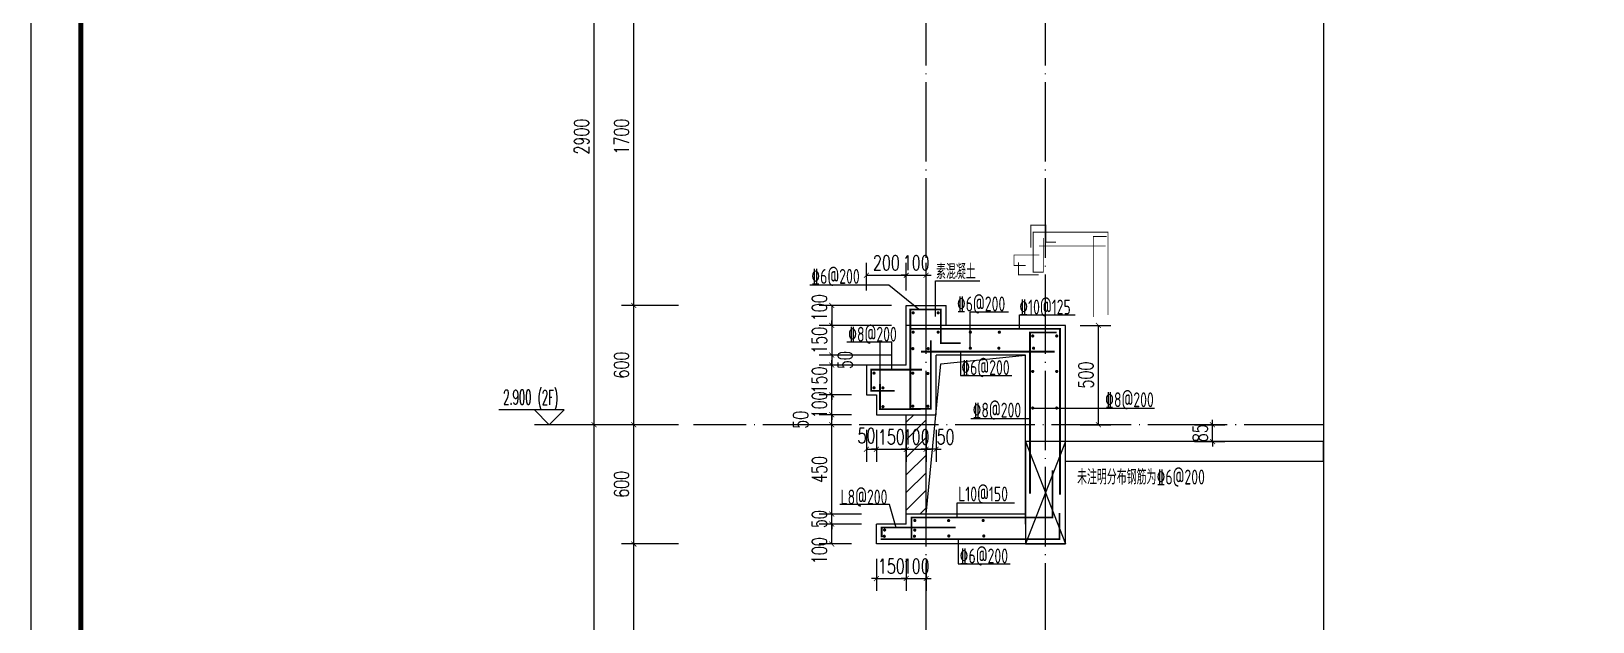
# Model space of a CAD drawing. Extents: x -461650 to 361314, y 245336 to 769729.
# Drawn here: x 209554 to 217406, y 662031 to 665003 of the extents above; entities that cross this region are included whole.
import ezdxf

# ---------------------------------------------------------------- set-up
doc = ezdxf.new("R2010")
doc.units = 0
doc.header["$LTSCALE"] = 1000
doc.linetypes.add('DOTE', pattern=[2.42, 2, -0.2, 0.02, -0.2])
doc.layers.get('0').update_dxf_attribs({"linetype": 'CONTINUOUS'})
doc.layers.get('DEFPOINTS').update_dxf_attribs({"linetype": 'CONTINUOUS'})
for name, color, linetype in [('DIM_ELEV', 3, 'CONTINUOUS'), ('DIM_SYMB', 3, 'CONTINUOUS'), ('PUB_DIM', 3, 'CONTINUOUS'), ('PUB_TEXT', 2, 'CONTINUOUS'), ('REIN', 6, 'CONTINUOUS'), ('S-大样-砼线', 7, 'CONTINUOUS'), ('S-引出线', 40, 'CONTINUOUS'), ('TEXT', 2, 'CONTINUOUS'), ('WALL', 5, 'CONTINUOUS'), ('yichutu', 7, 'CONTINUOUS')]:
    doc.layers.add(name, color=color, linetype=linetype)
for name, color, linetype, lineweight in [('DOTE', 19, 'DOTE', 9), ('PUB_HATCH', 8, 'CONTINUOUS', 9), ('图框', 9, 'CONTINUOUS', 18), ('立面-洞口示意', 152, 'CONTINUOUS', 13)]:
    doc.layers.add(name, color=color, linetype=linetype, lineweight=lineweight)
doc.styles.add('_TCH_DIM', font='SIMPLEX.shx', dxfattribs={"width": 0.7, "bigfont": 'GBCBIG.shx'})
doc.styles.add('_TCH_DIM_T3', font='SIMPLEX', dxfattribs={"width": 0.705882, "bigfont": 'GBCBIG'})
doc.styles.add('TSSD_REIN', font='tssdeng.shx', dxfattribs={"width": 0.7, "height": 300, "bigfont": 'tssdchn.shx'})
doc.dimstyles.new('_TCH_ARCH&&25', dxfattribs={"dimtxt": 74.375, "dimasz": 25, "dimexe": 62.5, "dimexo": 75, "dimgap": 25, "dimtad": 1, "dimdec": 0, "dimzin": 0, "dimdsep": 46, "dimtxsty": '_TCH_DIM_T3', "dimblk": 'ARCHTICK', "dimcen": 0.09, "dimclrt": 7, "dimazin": 0, "dimtfac": 1, "dimtdec": 0, "dimtix": 1, "dimtmove": 2, "dimatfit": 3, "dimldrblk": 'ARCHTICK', "dimfxl": 0, "dimtolj": 1, "dimtzin": 0, "dimarcsym": 0})

# ---------------------------------------------------------------- blocks, each defined once
blk = doc.blocks.new('GFDDDDRG')
at = {"layer": '图框'}
blk.add_lwpolyline([(923310, -107437), (923310, -159999), (893610, -159999), (893610, -107437)], close=True, dxfattribs=at)
blk.add_lwpolyline([(923310, -107437), (923310, -159999), (893610, -159999), (893610, -107437)], close=True, dxfattribs=at)
at = {"layer": '图框', "const_width": 50}
blk.add_lwpolyline([(894110, -159499), (922810, -159499), (922810, -108687), (894110, -108687)], close=True, dxfattribs=at)
blk = doc.blocks.new('yct-1051-594-26275-14850-25-1002.0')
at = {"layer": 'yichutu', "color": 7}
blk.add_lwpolyline([(0, 0), (0, 14850), (26275, 14850), (26275, 0)], close=True, dxfattribs=at)
blk = doc.blocks.new('_ArchTick')
at = {"color": 0, "linetype": 'ByBlock', "const_width": 0.15}
blk.add_lwpolyline([(-0.5, -0.5), (0.5, 0.5)], dxfattribs=at)
blk = doc.blocks.new('*D1343')
at = {"layer": 'DEFPOINTS', "color": 0}
for p in [(212583.8, 662423), (212883.8, 662423), (212883.8, 660723)]:
    blk.add_point(p, dxfattribs=at)
at = {"layer": 'PUB_DIM', "color": 0, "lineweight": -2}
for p, q in [((212808.8, 662423), (212521.3, 662423)), ((212583.8, 660723), (212583.8, 662423)), ((212808.8, 660723), (212521.3, 660723))]:
    blk.add_line(p, q, dxfattribs=at)
at = {"layer": 'PUB_DIM', "color": 0, "lineweight": -2, "xscale": 25, "yscale": 25, "zscale": 25}
for p, rotation in [((212583.8, 662423), 90), ((212583.8, 660723), 270)]:
    blk.add_blockref('_ArchTick', p, dxfattribs=dict(at, rotation=rotation))
at = {"layer": 'PUB_DIM', "color": 7, "insert": (212521.6, 661573), "char_height": 74.38, "attachment_point": 5, "rotation": 90, "style": '_TCH_DIM_T3'}
blk.add_mtext('\\A1;1700', dxfattribs=at)
blk = doc.blocks.new('*D1344')
at = {"layer": 'DEFPOINTS', "color": 0}
for p in [(212583.8, 663023), (212883.8, 663023), (212883.8, 662423)]:
    blk.add_point(p, dxfattribs=at)
at = {"layer": 'PUB_DIM', "color": 0, "lineweight": -2}
for p, q in [((212808.8, 663023), (212521.3, 663023)), ((212583.8, 662423), (212583.8, 663023)), ((212808.8, 662423), (212521.3, 662423))]:
    blk.add_line(p, q, dxfattribs=at)
at = {"layer": 'PUB_DIM', "color": 0, "lineweight": -2, "xscale": 25, "yscale": 25, "zscale": 25}
for p, rotation in [((212583.8, 663023), 90), ((212583.8, 662423), 270)]:
    blk.add_blockref('_ArchTick', p, dxfattribs=dict(at, rotation=rotation))
at = {"layer": 'PUB_DIM', "color": 7, "insert": (212521.6, 662723), "char_height": 74.38, "attachment_point": 5, "rotation": 90, "style": '_TCH_DIM_T3'}
blk.add_mtext('\\A1;600', dxfattribs=at)
blk = doc.blocks.new('*D1345')
at = {"layer": 'DEFPOINTS', "color": 0}
for p in [(212583.8, 663623), (212883.8, 663623), (212883.8, 663023)]:
    blk.add_point(p, dxfattribs=at)
at = {"layer": 'PUB_DIM', "color": 0, "lineweight": -2}
for p, q in [((212808.8, 663623), (212521.3, 663623)), ((212583.8, 663023), (212583.8, 663623)), ((212808.8, 663023), (212521.3, 663023))]:
    blk.add_line(p, q, dxfattribs=at)
at = {"layer": 'PUB_DIM', "color": 0, "lineweight": -2, "xscale": 25, "yscale": 25, "zscale": 25}
for p, rotation in [((212583.8, 663623), 90), ((212583.8, 663023), 270)]:
    blk.add_blockref('_ArchTick', p, dxfattribs=dict(at, rotation=rotation))
at = {"layer": 'PUB_DIM', "color": 7, "insert": (212521.6, 663323), "char_height": 74.38, "attachment_point": 5, "rotation": 90, "style": '_TCH_DIM_T3'}
blk.add_mtext('\\A1;600', dxfattribs=at)
blk = doc.blocks.new('*D1346')
at = {"layer": 'DEFPOINTS', "color": 0}
for p in [(212583.8, 665323), (212883.8, 665323), (212883.8, 663623)]:
    blk.add_point(p, dxfattribs=at)
at = {"layer": 'PUB_DIM', "color": 0, "lineweight": -2}
for p, q in [((212808.8, 665323), (212521.3, 665323)), ((212583.8, 663623), (212583.8, 665323)), ((212808.8, 663623), (212521.3, 663623))]:
    blk.add_line(p, q, dxfattribs=at)
at = {"layer": 'PUB_DIM', "color": 0, "lineweight": -2, "xscale": 25, "yscale": 25, "zscale": 25}
for p, rotation in [((212583.8, 665323), 90), ((212583.8, 663623), 270)]:
    blk.add_blockref('_ArchTick', p, dxfattribs=dict(at, rotation=rotation))
at = {"layer": 'PUB_DIM', "color": 7, "insert": (212521.6, 664473), "char_height": 74.38, "attachment_point": 5, "rotation": 90, "style": '_TCH_DIM_T3'}
blk.add_mtext('\\A1;1700', dxfattribs=at)
blk = doc.blocks.new('*D1359')
at = {"layer": 'DEFPOINTS', "color": 0}
for p in [(212383.8, 663023), (212883.8, 663023), (212883.8, 660123)]:
    blk.add_point(p, dxfattribs=at)
at = {"layer": 'PUB_DIM', "color": 0, "lineweight": -2}
for p, q in [((212808.8, 663023), (212321.3, 663023)), ((212383.8, 660123), (212383.8, 663023)), ((212808.8, 660123), (212321.3, 660123))]:
    blk.add_line(p, q, dxfattribs=at)
at = {"layer": 'PUB_DIM', "color": 0, "lineweight": -2, "xscale": 25, "yscale": 25, "zscale": 25}
for p, rotation in [((212383.8, 663023), 90), ((212383.8, 660123), 270)]:
    blk.add_blockref('_ArchTick', p, dxfattribs=dict(at, rotation=rotation))
at = {"layer": 'PUB_DIM', "color": 7, "insert": (212321.6, 661573), "char_height": 74.38, "attachment_point": 5, "rotation": 90, "style": '_TCH_DIM_T3'}
blk.add_mtext('\\A1;2900', dxfattribs=at)
blk = doc.blocks.new('*D1360')
at = {"layer": 'DEFPOINTS', "color": 0}
for p in [(212383.8, 665923), (212883.8, 665923), (212883.8, 663023)]:
    blk.add_point(p, dxfattribs=at)
at = {"layer": 'PUB_DIM', "color": 0, "lineweight": -2}
for p, q in [((212808.8, 665923), (212321.3, 665923)), ((212383.8, 663023), (212383.8, 665923)), ((212808.8, 663023), (212321.3, 663023))]:
    blk.add_line(p, q, dxfattribs=at)
at = {"layer": 'PUB_DIM', "color": 0, "lineweight": -2, "xscale": 25, "yscale": 25, "zscale": 25}
for p, rotation in [((212383.8, 665923), 90), ((212383.8, 663023), 270)]:
    blk.add_blockref('_ArchTick', p, dxfattribs=dict(at, rotation=rotation))
at = {"layer": 'PUB_DIM', "color": 7, "insert": (212321.6, 664473), "char_height": 74.38, "attachment_point": 5, "rotation": 90, "style": '_TCH_DIM_T3'}
blk.add_mtext('\\A1;2900', dxfattribs=at)
blk = doc.blocks.new('*D2081')
at = {"layer": 'DEFPOINTS', "color": 0}
for p in [(213954, 663775.3), (213754, 663623), (213954, 663623)]:
    blk.add_point(p, dxfattribs=at)
at = {"layer": 'PUB_DIM', "color": 0, "lineweight": -2}
for p, q in [((213754, 663698), (213754, 663837.8)), ((213954, 663698), (213954, 663837.8)), ((213754, 663775.3), (213954, 663775.3))]:
    blk.add_line(p, q, dxfattribs=at)
at = {"layer": 'PUB_DIM', "color": 0, "lineweight": -2, "xscale": 25, "yscale": 25, "zscale": 25, "rotation": 180}
blk.add_blockref('_ArchTick', (213754, 663775.3), dxfattribs=at)
at = {"layer": 'PUB_DIM', "color": 0, "lineweight": -2, "xscale": 25, "yscale": 25, "zscale": 25}
blk.add_blockref('_ArchTick', (213954, 663775.3), dxfattribs=at)
at = {"layer": 'PUB_DIM', "color": 7, "insert": (213854, 663837.5), "char_height": 74.38, "attachment_point": 5, "style": '_TCH_DIM_T3'}
blk.add_mtext('\\A1;200', dxfattribs=at)
blk = doc.blocks.new('*D2082')
at = {"layer": 'DEFPOINTS', "color": 0}
for p in [(214054, 663775.3), (213954, 663623), (214054, 663623)]:
    blk.add_point(p, dxfattribs=at)
at = {"layer": 'PUB_DIM', "color": 0, "lineweight": -2}
for p, q in [((213954, 663698), (213954, 663837.8)), ((214054, 663698), (214054, 663837.8)), ((213954, 663775.3), (213929, 663775.3)), ((213954, 663775.3), (214054, 663775.3)), ((214054, 663775.3), (214079, 663775.3))]:
    blk.add_line(p, q, dxfattribs=at)
at = {"layer": 'PUB_DIM', "color": 0, "lineweight": -2, "xscale": 25, "yscale": 25, "zscale": 25}
blk.add_blockref('_ArchTick', (213954, 663775.3), dxfattribs=at)
at = {"layer": 'PUB_DIM', "color": 0, "lineweight": -2, "xscale": 25, "yscale": 25, "zscale": 25, "rotation": 180}
blk.add_blockref('_ArchTick', (214054, 663775.3), dxfattribs=at)
at = {"layer": 'PUB_DIM', "color": 7, "insert": (214004, 663837.5), "char_height": 74.38, "attachment_point": 5, "style": '_TCH_DIM_T3'}
blk.add_mtext('\\A1;100', dxfattribs=at)
blk = doc.blocks.new('*D2083')
at = {"layer": 'DEFPOINTS', "color": 0}
for p in [(215328.2, 663023), (215494.1, 663023), (215328.2, 662938)]:
    blk.add_point(p, dxfattribs=at)
at = {"layer": 'PUB_DIM', "color": 0, "lineweight": -2}
for p, q in [((215403.2, 663023), (215556.6, 663023)), ((215494.1, 663023), (215494.1, 663048)), ((215494.1, 662938), (215494.1, 663023)), ((215403.2, 662938), (215556.6, 662938)), ((215494.1, 662938), (215494.1, 662913))]:
    blk.add_line(p, q, dxfattribs=at)
at = {"layer": 'PUB_DIM', "color": 0, "lineweight": -2, "xscale": 25, "yscale": 25, "zscale": 25}
for p, rotation in [((215494.1, 663023), 270), ((215494.1, 662938), 90)]:
    blk.add_blockref('_ArchTick', p, dxfattribs=dict(at, rotation=rotation))
at = {"layer": 'PUB_DIM', "color": 7, "insert": (215432, 662980.5), "char_height": 74.38, "attachment_point": 5, "rotation": 90, "style": '_TCH_DIM_T3'}
blk.add_mtext('\\A1;85', dxfattribs=at)
blk = doc.blocks.new('*D2084')
at = {"layer": 'DEFPOINTS', "color": 0}
for p in [(213804, 662423), (213954, 662423), (213954, 662249.3)]:
    blk.add_point(p, dxfattribs=at)
at = {"layer": 'PUB_DIM', "color": 0, "lineweight": -2}
for p, q in [((213804, 662348), (213804, 662186.8)), ((213954, 662348), (213954, 662186.8)), ((213804, 662249.3), (213779, 662249.3)), ((213804, 662249.3), (213954, 662249.3)), ((213954, 662249.3), (213979, 662249.3))]:
    blk.add_line(p, q, dxfattribs=at)
at = {"layer": 'PUB_DIM', "color": 0, "lineweight": -2, "xscale": 25, "yscale": 25, "zscale": 25}
blk.add_blockref('_ArchTick', (213804, 662249.3), dxfattribs=at)
at = {"layer": 'PUB_DIM', "color": 0, "lineweight": -2, "xscale": 25, "yscale": 25, "zscale": 25, "rotation": 180}
blk.add_blockref('_ArchTick', (213954, 662249.3), dxfattribs=at)
at = {"layer": 'PUB_DIM', "color": 7, "insert": (213879, 662311.5), "char_height": 74.38, "attachment_point": 5, "style": '_TCH_DIM_T3'}
blk.add_mtext('\\A1;150', dxfattribs=at)
blk = doc.blocks.new('*D2085')
at = {"layer": 'DEFPOINTS', "color": 0}
for p in [(213954, 662423), (214054, 662423), (214054, 662249.3)]:
    blk.add_point(p, dxfattribs=at)
at = {"layer": 'PUB_DIM', "color": 0, "lineweight": -2}
for p, q in [((213954, 662348), (213954, 662186.8)), ((214054, 662348), (214054, 662186.8)), ((213954, 662249.3), (213929, 662249.3)), ((213954, 662249.3), (214054, 662249.3)), ((214054, 662249.3), (214079, 662249.3))]:
    blk.add_line(p, q, dxfattribs=at)
at = {"layer": 'PUB_DIM', "color": 0, "lineweight": -2, "xscale": 25, "yscale": 25, "zscale": 25}
blk.add_blockref('_ArchTick', (213954, 662249.3), dxfattribs=at)
at = {"layer": 'PUB_DIM', "color": 0, "lineweight": -2, "xscale": 25, "yscale": 25, "zscale": 25, "rotation": 180}
blk.add_blockref('_ArchTick', (214054, 662249.3), dxfattribs=at)
at = {"layer": 'PUB_DIM', "color": 7, "insert": (214004, 662311.5), "char_height": 74.38, "attachment_point": 5, "style": '_TCH_DIM_T3'}
blk.add_mtext('\\A1;100', dxfattribs=at)
blk = doc.blocks.new('*D2086')
at = {"layer": 'DEFPOINTS', "color": 0}
for p in [(213754, 663073), (213804, 663073), (213804, 662899.3)]:
    blk.add_point(p, dxfattribs=at)
at = {"layer": 'PUB_DIM', "color": 0, "lineweight": -2}
for p, q in [((213754, 662998), (213754, 662836.8)), ((213804, 662998), (213804, 662836.8)), ((213754, 662899.3), (213804, 662899.3))]:
    blk.add_line(p, q, dxfattribs=at)
at = {"layer": 'PUB_DIM', "color": 0, "lineweight": -2, "xscale": 25, "yscale": 25, "zscale": 25, "rotation": 180}
blk.add_blockref('_ArchTick', (213754, 662899.3), dxfattribs=at)
at = {"layer": 'PUB_DIM', "color": 0, "lineweight": -2, "xscale": 25, "yscale": 25, "zscale": 25}
blk.add_blockref('_ArchTick', (213804, 662899.3), dxfattribs=at)
at = {"layer": 'PUB_DIM', "color": 7, "insert": (213754, 662968), "char_height": 74.38, "attachment_point": 5, "style": '_TCH_DIM_T3'}
blk.add_mtext('\\A1;50', dxfattribs=at)
blk = doc.blocks.new('*D2087')
at = {"layer": 'DEFPOINTS', "color": 0}
for p in [(213804, 663073), (213954, 663073), (213954, 662899.3)]:
    blk.add_point(p, dxfattribs=at)
at = {"layer": 'PUB_DIM', "color": 0, "lineweight": -2}
for p, q in [((213804, 662998), (213804, 662836.8)), ((213954, 662998), (213954, 662836.8)), ((213804, 662899.3), (213779, 662899.3)), ((213804, 662899.3), (213954, 662899.3)), ((213954, 662899.3), (213979, 662899.3))]:
    blk.add_line(p, q, dxfattribs=at)
at = {"layer": 'PUB_DIM', "color": 0, "lineweight": -2, "xscale": 25, "yscale": 25, "zscale": 25}
blk.add_blockref('_ArchTick', (213804, 662899.3), dxfattribs=at)
at = {"layer": 'PUB_DIM', "color": 0, "lineweight": -2, "xscale": 25, "yscale": 25, "zscale": 25, "rotation": 180}
blk.add_blockref('_ArchTick', (213954, 662899.3), dxfattribs=at)
at = {"layer": 'PUB_DIM', "color": 7, "insert": (213879, 662961.5), "char_height": 74.38, "attachment_point": 5, "style": '_TCH_DIM_T3'}
blk.add_mtext('\\A1;150', dxfattribs=at)
blk = doc.blocks.new('*D2088')
at = {"layer": 'DEFPOINTS', "color": 0}
for p in [(213954, 663073), (214054, 663073), (214054, 662899.3)]:
    blk.add_point(p, dxfattribs=at)
at = {"layer": 'PUB_DIM', "color": 0, "lineweight": -2}
for p, q in [((213954, 662998), (213954, 662836.8)), ((214054, 662998), (214054, 662836.8)), ((213954, 662899.3), (213929, 662899.3)), ((213954, 662899.3), (214054, 662899.3)), ((214054, 662899.3), (214079, 662899.3))]:
    blk.add_line(p, q, dxfattribs=at)
at = {"layer": 'PUB_DIM', "color": 0, "lineweight": -2, "xscale": 25, "yscale": 25, "zscale": 25}
blk.add_blockref('_ArchTick', (213954, 662899.3), dxfattribs=at)
at = {"layer": 'PUB_DIM', "color": 0, "lineweight": -2, "xscale": 25, "yscale": 25, "zscale": 25, "rotation": 180}
blk.add_blockref('_ArchTick', (214054, 662899.3), dxfattribs=at)
at = {"layer": 'PUB_DIM', "color": 7, "insert": (214004, 662961.5), "char_height": 74.38, "attachment_point": 5, "style": '_TCH_DIM_T3'}
blk.add_mtext('\\A1;100', dxfattribs=at)
blk = doc.blocks.new('*D2089')
at = {"layer": 'DEFPOINTS', "color": 0}
for p in [(213579.3, 663323), (213754, 663323), (213754, 663173)]:
    blk.add_point(p, dxfattribs=at)
at = {"layer": 'PUB_DIM', "color": 0, "lineweight": -2}
for p, q in [((213679, 663323), (213516.8, 663323)), ((213579.3, 663323), (213579.3, 663348)), ((213579.3, 663173), (213579.3, 663323)), ((213679, 663173), (213516.8, 663173)), ((213579.3, 663173), (213579.3, 663148))]:
    blk.add_line(p, q, dxfattribs=at)
at = {"layer": 'PUB_DIM', "color": 0, "lineweight": -2, "xscale": 25, "yscale": 25, "zscale": 25}
for p, rotation in [((213579.3, 663323), 270), ((213579.3, 663173), 90)]:
    blk.add_blockref('_ArchTick', p, dxfattribs=dict(at, rotation=rotation))
at = {"layer": 'PUB_DIM', "color": 7, "insert": (213517.2, 663248), "char_height": 74.38, "attachment_point": 5, "rotation": 90, "style": '_TCH_DIM_T3'}
blk.add_mtext('\\A1;150', dxfattribs=at)
blk = doc.blocks.new('*D2090')
at = {"layer": 'DEFPOINTS', "color": 0}
for p in [(213579.3, 663173), (213754, 663173), (213754, 663073)]:
    blk.add_point(p, dxfattribs=at)
at = {"layer": 'PUB_DIM', "color": 0, "lineweight": -2}
for p, q in [((213679, 663173), (213516.8, 663173)), ((213579.3, 663173), (213579.3, 663198)), ((213579.3, 663073), (213579.3, 663173)), ((213679, 663073), (213516.8, 663073)), ((213579.3, 663073), (213579.3, 663048))]:
    blk.add_line(p, q, dxfattribs=at)
at = {"layer": 'PUB_DIM', "color": 0, "lineweight": -2, "xscale": 25, "yscale": 25, "zscale": 25}
for p, rotation in [((213579.3, 663173), 270), ((213579.3, 663073), 90)]:
    blk.add_blockref('_ArchTick', p, dxfattribs=dict(at, rotation=rotation))
at = {"layer": 'PUB_DIM', "color": 7, "insert": (213517.2, 663123), "char_height": 74.38, "attachment_point": 5, "rotation": 90, "style": '_TCH_DIM_T3'}
blk.add_mtext('\\A1;100', dxfattribs=at)
blk = doc.blocks.new('*D2091')
at = {"layer": 'DEFPOINTS', "color": 0}
for p in [(213579.3, 663073), (213754, 663073), (213754, 663023)]:
    blk.add_point(p, dxfattribs=at)
at = {"layer": 'PUB_DIM', "color": 0, "lineweight": -2}
for p, q in [((213679, 663073), (213516.8, 663073)), ((213579.3, 663023), (213579.3, 663073)), ((213679, 663023), (213516.8, 663023))]:
    blk.add_line(p, q, dxfattribs=at)
at = {"layer": 'PUB_DIM', "color": 0, "lineweight": -2, "xscale": 25, "yscale": 25, "zscale": 25}
for p, rotation in [((213579.3, 663073), 90), ((213579.3, 663023), 270)]:
    blk.add_blockref('_ArchTick', p, dxfattribs=dict(at, rotation=rotation))
at = {"layer": 'PUB_DIM', "color": 7, "insert": (213423.1, 663048), "char_height": 74.38, "attachment_point": 5, "rotation": 90, "style": '_TCH_DIM_T3'}
blk.add_mtext('\\A1;50', dxfattribs=at)
blk = doc.blocks.new('*D2092')
at = {"layer": 'DEFPOINTS', "color": 0}
for p in [(213579.3, 663023), (213754, 663023), (213754, 662573)]:
    blk.add_point(p, dxfattribs=at)
at = {"layer": 'PUB_DIM', "color": 0, "lineweight": -2}
for p, q in [((213679, 663023), (213516.8, 663023)), ((213579.3, 662573), (213579.3, 663023)), ((213679, 662573), (213516.8, 662573))]:
    blk.add_line(p, q, dxfattribs=at)
at = {"layer": 'PUB_DIM', "color": 0, "lineweight": -2, "xscale": 25, "yscale": 25, "zscale": 25}
for p, rotation in [((213579.3, 663023), 90), ((213579.3, 662573), 270)]:
    blk.add_blockref('_ArchTick', p, dxfattribs=dict(at, rotation=rotation))
at = {"layer": 'PUB_DIM', "color": 7, "insert": (213517.2, 662798), "char_height": 74.38, "attachment_point": 5, "rotation": 90, "style": '_TCH_DIM_T3'}
blk.add_mtext('\\A1;450', dxfattribs=at)
blk = doc.blocks.new('*D2093')
at = {"layer": 'DEFPOINTS', "color": 0}
for p in [(213579.3, 662523), (213754, 662523), (213754, 662423)]:
    blk.add_point(p, dxfattribs=at)
at = {"layer": 'PUB_DIM', "color": 0, "lineweight": -2}
for p, q in [((213679, 662523), (213516.8, 662523)), ((213579.3, 662423), (213579.3, 662523)), ((213679, 662423), (213516.8, 662423))]:
    blk.add_line(p, q, dxfattribs=at)
at = {"layer": 'PUB_DIM', "color": 0, "lineweight": -2, "xscale": 25, "yscale": 25, "zscale": 25}
for p, rotation in [((213579.3, 662523), 90), ((213579.3, 662423), 270)]:
    blk.add_blockref('_ArchTick', p, dxfattribs=dict(at, rotation=rotation))
at = {"layer": 'PUB_DIM', "color": 7, "insert": (213517.2, 662389.3), "char_height": 74.38, "attachment_point": 5, "rotation": 90, "style": '_TCH_DIM_T3'}
blk.add_mtext('\\A1;100', dxfattribs=at)
blk = doc.blocks.new('*D2094')
at = {"layer": 'DEFPOINTS', "color": 0}
for p in [(214754, 663523), (214919.9, 663523), (214754, 663023)]:
    blk.add_point(p, dxfattribs=at)
at = {"layer": 'PUB_DIM', "color": 0, "lineweight": -2}
for p, q in [((214829, 663523), (214982.4, 663523)), ((214919.9, 663023), (214919.9, 663523)), ((214829, 663023), (214982.4, 663023))]:
    blk.add_line(p, q, dxfattribs=at)
at = {"layer": 'PUB_DIM', "color": 0, "lineweight": -2, "xscale": 25, "yscale": 25, "zscale": 25}
for p, rotation in [((214919.9, 663523), 90), ((214919.9, 663023), 270)]:
    blk.add_blockref('_ArchTick', p, dxfattribs=dict(at, rotation=rotation))
at = {"layer": 'PUB_DIM', "color": 7, "insert": (214857.7, 663273), "char_height": 74.38, "attachment_point": 5, "rotation": 90, "style": '_TCH_DIM_T3'}
blk.add_mtext('\\A1;500', dxfattribs=at)
blk = doc.blocks.new('*D2095')
at = {"layer": 'DEFPOINTS', "color": 0}
for p in [(213954, 663623), (213579.3, 663523), (213954, 663523)]:
    blk.add_point(p, dxfattribs=at)
at = {"layer": 'PUB_DIM', "color": 0, "lineweight": -2}
for p, q in [((213879, 663623), (213516.8, 663623)), ((213579.3, 663623), (213579.3, 663523)), ((213879, 663523), (213516.8, 663523))]:
    blk.add_line(p, q, dxfattribs=at)
at = {"layer": 'PUB_DIM', "color": 0, "lineweight": -2, "xscale": 25, "yscale": 25, "zscale": 25}
for p, rotation in [((213579.3, 663623), 90), ((213579.3, 663523), 270)]:
    blk.add_blockref('_ArchTick', p, dxfattribs=dict(at, rotation=rotation))
at = {"layer": 'PUB_DIM', "color": 7, "insert": (213517.2, 663611.8), "char_height": 74.38, "attachment_point": 5, "rotation": 90, "style": '_TCH_DIM_T3'}
blk.add_mtext('\\A1;100', dxfattribs=at)
blk = doc.blocks.new('*D2096')
at = {"layer": 'DEFPOINTS', "color": 0}
for p in [(213954, 663523), (213579.3, 663373), (213954, 663373)]:
    blk.add_point(p, dxfattribs=at)
at = {"layer": 'PUB_DIM', "color": 0, "lineweight": -2}
for p, q in [((213879, 663523), (213516.8, 663523)), ((213579.3, 663523), (213579.3, 663548)), ((213579.3, 663523), (213579.3, 663373)), ((213879, 663373), (213516.8, 663373)), ((213579.3, 663373), (213579.3, 663348))]:
    blk.add_line(p, q, dxfattribs=at)
at = {"layer": 'PUB_DIM', "color": 0, "lineweight": -2, "xscale": 25, "yscale": 25, "zscale": 25}
for p, rotation in [((213579.3, 663523), 270), ((213579.3, 663373), 90)]:
    blk.add_blockref('_ArchTick', p, dxfattribs=dict(at, rotation=rotation))
at = {"layer": 'PUB_DIM', "color": 7, "insert": (213517.2, 663448), "char_height": 74.38, "attachment_point": 5, "rotation": 90, "style": '_TCH_DIM_T3'}
blk.add_mtext('\\A1;150', dxfattribs=at)
blk = doc.blocks.new('*D2097')
at = {"layer": 'DEFPOINTS', "color": 0}
for p in [(213954, 663373), (213579.3, 663323), (213954, 663323)]:
    blk.add_point(p, dxfattribs=at)
at = {"layer": 'PUB_DIM', "color": 0, "lineweight": -2}
for p, q in [((213879, 663373), (213516.8, 663373)), ((213579.3, 663373), (213579.3, 663323)), ((213879, 663323), (213516.8, 663323))]:
    blk.add_line(p, q, dxfattribs=at)
at = {"layer": 'PUB_DIM', "color": 0, "lineweight": -2, "xscale": 25, "yscale": 25, "zscale": 25}
for p, rotation in [((213579.3, 663373), 90), ((213579.3, 663323), 270)]:
    blk.add_blockref('_ArchTick', p, dxfattribs=dict(at, rotation=rotation))
at = {"layer": 'PUB_DIM', "color": 7, "insert": (213646.9, 663348), "char_height": 74.38, "attachment_point": 5, "rotation": 90, "style": '_TCH_DIM_T3'}
blk.add_mtext('\\A1;50', dxfattribs=at)
blk = doc.blocks.new('*D2098')
at = {"layer": 'DEFPOINTS', "color": 0}
for p in [(214054, 663073), (214104, 663073), (214054, 662899.3)]:
    blk.add_point(p, dxfattribs=at)
at = {"layer": 'PUB_DIM', "color": 0, "lineweight": -2}
for p, q in [((214054, 662998), (214054, 662836.8)), ((214104, 662998), (214104, 662836.8)), ((214054, 662899.3), (214029, 662899.3)), ((214104, 662899.3), (214054, 662899.3)), ((214104, 662899.3), (214129, 662899.3))]:
    blk.add_line(p, q, dxfattribs=at)
at = {"layer": 'PUB_DIM', "color": 0, "lineweight": -2, "xscale": 25, "yscale": 25, "zscale": 25}
blk.add_blockref('_ArchTick', (214054, 662899.3), dxfattribs=at)
at = {"layer": 'PUB_DIM', "color": 0, "lineweight": -2, "xscale": 25, "yscale": 25, "zscale": 25, "rotation": 180}
blk.add_blockref('_ArchTick', (214104, 662899.3), dxfattribs=at)
at = {"layer": 'PUB_DIM', "color": 7, "insert": (214151.4, 662961.5), "char_height": 74.38, "attachment_point": 5, "style": '_TCH_DIM_T3'}
blk.add_mtext('\\A1;50', dxfattribs=at)
blk = doc.blocks.new('*D2105')
at = {"layer": 'DEFPOINTS', "color": 0}
for p in [(213579.3, 662573), (213804, 662573), (213804, 662523)]:
    blk.add_point(p, dxfattribs=at)
at = {"layer": 'PUB_DIM', "color": 0, "lineweight": -2}
for p, q in [((213579.3, 662573), (213579.3, 662598)), ((213729, 662573), (213516.8, 662573)), ((213729, 662523), (213516.8, 662523)), ((213579.3, 662523), (213579.3, 662573)), ((213579.3, 662523), (213579.3, 662498))]:
    blk.add_line(p, q, dxfattribs=at)
at = {"layer": 'PUB_DIM', "color": 0, "lineweight": -2, "xscale": 25, "yscale": 25, "zscale": 25}
for p, rotation in [((213579.3, 662573), 270), ((213579.3, 662523), 90)]:
    blk.add_blockref('_ArchTick', p, dxfattribs=dict(at, rotation=rotation))
at = {"layer": 'PUB_DIM', "color": 7, "insert": (213517.2, 662548), "char_height": 74.38, "attachment_point": 5, "rotation": 90, "style": '_TCH_DIM_T3'}
blk.add_mtext('\\A1;50', dxfattribs=at)

msp = doc.modelspace()

# ---------------------------------------------------------------- hatches: boundary and pattern name
at = {"layer": 'PUB_HATCH'}
h = msp.add_hatch(dxfattribs=at)
h.set_pattern_fill('普通砖', color=256, scale=25, style=0)
h.set_pattern_definition([(45, (-184476.647, 828610.89), (-44.1941915, 44.1941915), [])])
h.paths.add_polyline_path([(213953.95, 663072.98), (213953.95, 662572.98), (214053.95, 662572.98), (214053.95, 663072.98)])
h.paths.add_polyline_path([(213953.95, 662522.98), (213953.95, 662572.98), (213953.95, 662522.98)])

# ---------------------------------------------------------------- linework, layer by layer
at = {"layer": 'DIM_ELEV', "color": 1}
for p, q in [((212233.76, 663097.98), (211905.76, 663097.98)), ((212158.76, 663022.98), (212083.76, 663097.98)), ((212158.76, 663022.98), (212233.76, 663097.98)), ((212583.76, 663022.98), (212083.76, 663022.98))]:
    msp.add_line(p, q, dxfattribs=at)
at = {"layer": 'DIM_SYMB'}
msp.add_lwpolyline([(216052.48, 676102.98), (216052.48, 667441.11), (216104.98, 667422), (215999.98, 667403.48), (216052.48, 667384.86), (216052.48, 658722.98)], dxfattribs=at)
at = {"layer": 'DOTE', "color": 1, "linetype": 'DOTE', "ltscale": 0.2}
for p, q in [((214053.95, 659022.98), (214053.95, 676702.98)), ((214653.95, 659022.98), (214653.95, 676702.98)), ((216052.48, 663022.98), (212883.76, 663022.98))]:
    msp.add_line(p, q, dxfattribs=at)
at = {"layer": 'REIN'}
for points, const_width in [([(214579.88, 663913.3), (214579.88, 664026.95), (214656.6, 664026.95), (214656.6, 663942.07), (214706.7, 663942.07)], 4.5), ([(214643.44, 663963.15), (214643.44, 663790.78), (214592.1, 663790.78), (214592.1, 663992.11), (214968.42, 663992.11), (214968.42, 663574.61)], 4.5), ([(214620.69, 663922.15), (214956.84, 663922.15)], 4.5), ([(214894.96, 663564.92), (214894.96, 663970.48), (214962.32, 663970.48)], 4.5), ([(214623.58, 663876.92), (214495.8, 663876.92), (214495.8, 663823.88), (214554.78, 663823.88)], 4.5), ([(214517.94, 663840.79), (214517.94, 663777.77), (214620.21, 663777.77)], 4.5), ([(213974.57, 663375.42), (213974.57, 663602.73), (214128.01, 663602.73), (214128.01, 663432.97), (214228.2, 663432.97)], 9), ([(214077.24, 663447.54), (214077.24, 663102.81), (213974.57, 663102.81), (213974.57, 663505.46), (214727.21, 663505.46), (214727.21, 662670.45)], 9), ([(214576.11, 662676.06), (214576.11, 663487.19), (214710.83, 663487.19)], 9), ([(214027.58, 663390.52), (214699.87, 663390.52)], 9), ([(214033.36, 663300.07), (213777.8, 663300.07), (213777.8, 663193.99), (213895.75, 663193.99)], 9), ([(213822.08, 663227.8), (213822.08, 663101.76), (214026.61, 663101.76)], 9), ([(213980.63, 662450.17), (213980.63, 662555.89), (214689.52, 662555.89), (214689.52, 662792.83)], 9), ([(213824.57, 662447.2), (214724.94, 662447.2), (214724.94, 662578.76)], 9), ([(213830.63, 662455.55), (213830.63, 662505.89), (214201.7, 662505.89)], 9)]:
    msp.add_lwpolyline(points, dxfattribs=dict(at, const_width=const_width))
at = {"layer": 'REIN', "const_width": 8}
for points in [[(213984.79, 663586, 1), (213992.79, 663586, 1)], [(214110.76, 663586, 1), (214118.76, 663586, 1)], [(213984.79, 663488.74, 1), (213992.79, 663488.74, 1)], [(214110.76, 663488.74, 1), (214118.76, 663488.74, 1)], [(214272.2, 663488.74, 1), (214280.2, 663488.74, 1)], [(214418.21, 663488.74, 1), (214426.21, 663488.74, 1)], [(214585.85, 663469.54, 1), (214593.85, 663469.54, 1)], [(214706.57, 663469.54, 1), (214714.57, 663469.54, 1)], [(213983.2, 663405.88, 1), (213991.2, 663405.88, 1)], [(214060.5, 663405.88, 1), (214068.5, 663405.88, 1)], [(214272.2, 663407.93, 1), (214280.2, 663407.93, 1)], [(214415.74, 663407.93, 1), (214423.74, 663407.93, 1)], [(214590.24, 663407.93, 1), (214598.24, 663407.93, 1)], [(213787.83, 663282.78, 1), (213795.83, 663282.78, 1)], [(213983.2, 663282.78, 1), (213991.2, 663282.78, 1)], [(214058.95, 663280.92, 1), (214066.95, 663280.92, 1)], [(214585.85, 663291.19, 1), (214593.85, 663291.19, 1)], [(214706.57, 663291.19, 1), (214714.57, 663291.19, 1)], [(213787.83, 663208.8, 1), (213795.83, 663208.8, 1)], [(213832.72, 663208.4, 1), (213840.72, 663208.4, 1)], [(213832.72, 663113.9, 1), (213840.72, 663113.9, 1)], [(213983.2, 663116.76, 1), (213991.2, 663116.76, 1)], [(214058.95, 663115.92, 1), (214066.95, 663115.92, 1)], [(214585.85, 663107.05, 1), (214593.85, 663107.05, 1)], [(214706.57, 663107.05, 1), (214714.57, 663107.05, 1)], [(213993.06, 662541.59, 1), (214001.06, 662541.59, 1)], [(214162.98, 662540.82, 1), (214170.98, 662540.82, 1)], [(214337.02, 662540.82, 1), (214345.02, 662540.82, 1)], [(213839.42, 662461.61, 1), (213847.42, 662461.61, 1)], [(213841.28, 662493.28, 1), (213849.28, 662493.28, 1)], [(213991.27, 662461.77, 1), (213999.27, 662461.77, 1)], [(213992.65, 662492.72, 1), (214000.65, 662492.72, 1)], [(214163.99, 662463.16, 1), (214171.99, 662463.16, 1)], [(214339.9, 662463.16, 1), (214347.9, 662463.16, 1)]]:
    msp.add_lwpolyline(points, format="xyb", close=True, dxfattribs=at)
at = {"layer": 'S-大样-砼线'}
for p, q in [((214553.95, 662937.98), (214753.95, 662422.98)), ((214753.95, 662937.98), (214553.95, 662422.98))]:
    msp.add_line(p, q, dxfattribs=at)
msp.add_lwpolyline([(214753.95, 662937.98), (214553.95, 662937.98), (214553.95, 662422.98), (214753.95, 662422.98)], close=True, dxfattribs=at)
at = {"layer": 'S-引出线'}
for p, q in [((214276.2, 663407.93), (214276.2, 663591.93)), ((214276.2, 663591.93), (214468.43, 663591.93)), ((213880.98, 663438.4), (213654.94, 663438.4)), ((213822.08, 663227.8), (213822.08, 663438.4)), ((213880.98, 663300.07), (213880.98, 663438.4)), ((214226.28, 663390.52), (214226.28, 663270.16)), ((214226.28, 663270.16), (214485.16, 663270.16)), ((214278.84, 663053.99), (214576.11, 663053.99)), ((214589.85, 663107.05), (215201.66, 663107.05)), ((214209.41, 662629.94), (214498.31, 662629.94)), ((214209.41, 662555.89), (214209.41, 662629.94)), ((214215.1, 662447.2), (214215.1, 662323.79)), ((214215.1, 662323.79), (214476.31, 662323.79))]:
    msp.add_line(p, q, dxfattribs=at)
for points in [[(214017.45, 663602.73), (213866.33, 663726.08), (213469.48, 663726.08)], [(214101.81, 663567.19), (214101.81, 663747.93), (214323.47, 663747.93)], [(214522.83, 663505.46), (214522.83, 663576.3), (214802.85, 663576.3)], [(213903.7, 662504.02), (213870.51, 662622.43), (213620.36, 662622.43)]]:
    msp.add_lwpolyline(points, dxfattribs=at)
at = {"layer": 'WALL'}
for p, q in [((213953.95, 663522.98), (213953.95, 663622.98)), ((213953.95, 663622.98), (214153.95, 663622.98)), ((214153.95, 663522.98), (214153.95, 663622.98)), ((213953.95, 663322.98), (213953.95, 663522.98)), ((214153.95, 663522.98), (213953.95, 663522.98)), ((214753.95, 663522.98), (214153.95, 663522.98)), ((214753.95, 662937.98), (214753.95, 663522.98)), ((214553.95, 663372.98), (214103.95, 663372.98)), ((214103.95, 663072.98), (214103.95, 663372.98)), ((214553.95, 662937.98), (214553.95, 663372.98)), ((213753.95, 663322.98), (213753.95, 663172.98)), ((213953.95, 663322.98), (213753.95, 663322.98)), ((213753.95, 663172.98), (213803.95, 663172.98)), ((213803.95, 663172.98), (213803.95, 663072.98)), ((213803.95, 663072.98), (214103.95, 663072.98)), ((213953.95, 662522.98), (213953.95, 663072.98)), ((214053.95, 662572.98), (214053.95, 663072.98)), ((214553.95, 662522.98), (214553.95, 662937.98)), ((216052.48, 662937.98), (214753.95, 662937.98)), ((216052.48, 662837.98), (216052.48, 662937.98)), ((216052.48, 662837.98), (214753.95, 662837.98)), ((214753.95, 662422.98), (214753.95, 662837.98)), ((213953.95, 662522.98), (213803.95, 662522.98)), ((213803.95, 662422.98), (213803.95, 662522.98)), ((214553.95, 662572.98), (213953.95, 662572.98)), ((213953.95, 662522.98), (213953.95, 662572.98)), ((214753.95, 662422.98), (213803.95, 662422.98))]:
    msp.add_line(p, q, dxfattribs=at)
at = {"layer": '立面-洞口示意'}
msp.add_lwpolyline([(214053.95, 662572.98), (214128.11, 663329.5), (214553.95, 663372.98)], dxfattribs=at)

# ---------------------------------------------------------------- block references
at = {"xscale": 0.5, "yscale": 0.5, "zscale": 0.5}
msp.add_blockref('GFDDDDRG', (-237251.04, 734849.49), dxfattribs=at)
at = {"layer": 'yichutu', "rotation": 270}
msp.add_blockref('yct-1051-594-26275-14850-25-1002.0', (209553.85, 681131.01), dxfattribs=at)

# ---------------------------------------------------------------- texts
at = {"layer": 'PUB_TEXT', "color": 1, "style": '_TCH_DIM', "width": 0.494118}
for s, p in [('(2F)', (212099.81, 663123.01)), ('2.900', (211927.66, 663124.23))]:
    msp.add_text(s, height=74.375, dxfattribs=at).set_placement(p)
at = {"layer": 'TEXT', "style": 'TSSD_REIN', "width": 0.7}
for s, p in [('素混凝土', (214103.83, 663756.27)), ('%%1326@200', (213476.31, 663731.94)), ('%%1326@200', (214208.29, 663593.35)), ('%%13210@125', (214521.78, 663577.84)), ('%%1328@200', (213661.39, 663440.8)), ('%%1326@200', (214230.36, 663273.1)), ('%%1328@200', (214286.86, 663059.02)), ('%%1328@200', (214953.61, 663111.16)), ('未注明分布钢筋为%%1326@200', (214813.15, 662722.24)), ('L8@200', (213623.16, 662621.89)), ('L10@150', (214214.78, 662637.01)), ('%%1326@200', (214222.35, 662325.21))]:
    msp.add_text(s, height=75, rotation=0, dxfattribs=at).set_placement(p)

# ---------------------------------------------------------------- dimensions: what is measured, and where the dimension line sits
at = {"layer": 'PUB_DIM'}
for p1, p2, distance, picture, middle in [((212883.76, 663022.98), (212883.76, 665922.98), 500, '*D1360', (212321.57, 664472.98)), ((212883.76, 663622.98), (212883.76, 665322.98), 300, '*D1346', (212521.57, 664472.98)), ((213753.95, 663622.98), (213953.95, 663622.98), 152.32, '*D2081', (213853.95, 663837.49)), ((213953.95, 663622.98), (214053.95, 663622.98), 152.32, '*D2082', (214003.95, 663837.49)), ((212883.76, 663022.98), (212883.76, 663622.98), 300, '*D1345', (212521.57, 663322.98)), ((214753.95, 663022.98), (214753.95, 663522.98), -165.96, '*D2094', (214857.72, 663272.98)), ((213753.95, 663172.98), (213753.95, 663322.98), 174.61, '*D2089', (213517.15, 663247.98)), ((213753.95, 663072.98), (213753.95, 663172.98), 174.61, '*D2090', (213517.15, 663122.98)), ((213803.95, 663072.98), (213953.95, 663072.98), -173.71, '*D2087', (213878.95, 662961.46)), ((213953.95, 663072.98), (214053.95, 663072.98), -173.71, '*D2088', (214003.95, 662961.46)), ((212883.76, 660122.98), (212883.76, 663022.98), 500, '*D1359', (212321.57, 661572.98)), ((212883.76, 662422.98), (212883.76, 663022.98), 300, '*D1344', (212521.57, 662722.98)), ((213753.95, 662572.98), (213753.95, 663022.98), 174.61, '*D2092', (213517.15, 662797.98)), ((215328.18, 662937.98), (215328.18, 663022.98), -165.96, '*D2083', (215431.95, 662980.48)), ((212883.76, 660722.98), (212883.76, 662422.98), 300, '*D1343', (212521.57, 661572.98)), ((213803.95, 662422.98), (213953.95, 662422.98), -173.71, '*D2084', (213878.95, 662311.46)), ((213953.95, 662422.98), (214053.95, 662422.98), -173.71, '*D2085', (214003.95, 662311.46))]:
    dim = msp.add_aligned_dim(p1=p1, p2=p2, distance=distance, dimstyle='_TCH_ARCH&&25', dxfattribs=at)
    dim.commit()
    dim.dimension.update_dxf_attribs({"geometry": picture, "text_midpoint": middle})
for base, p1, p2, angle, picture, middle, dimtype in [((213579.34, 663522.98), (213953.95, 663622.98), (213953.95, 663522.98), 90, '*D2095', (213517.15, 663611.82), 160), ((213579.34, 663322.98), (213953.95, 663372.98), (213953.95, 663322.98), 90, '*D2097', (213646.87, 663347.98), 160), ((213579.34, 663072.98), (213753.95, 663022.98), (213753.95, 663072.98), 90, '*D2091', (213423.09, 663047.98), 161), ((213803.95, 662899.27), (213753.95, 663072.98), (213803.95, 663072.98), 360, '*D2086', (213753.95, 662968.02), 161), ((213579.34, 662522.98), (213753.95, 662422.98), (213753.95, 662522.98), 90, '*D2093', (213517.15, 662389.35), 161)]:
    dim = msp.add_linear_dim(base=base, p1=p1, p2=p2, angle=angle, dimstyle='_TCH_ARCH&&25', dxfattribs=at)
    dim.commit()
    dim.dimension.update_dxf_attribs({"geometry": picture, "text_midpoint": middle, "dimtype": dimtype})
for base, p1, p2, picture, middle in [((213579.34, 663372.98), (213953.95, 663522.98), (213953.95, 663372.98), '*D2096', (213517.15, 663447.98)), ((213579.34, 662572.98), (213803.95, 662522.98), (213803.95, 662572.98), '*D2105', (213517.15, 662547.98))]:
    dim = msp.add_linear_dim(base=base, p1=p1, p2=p2, angle=90, dimstyle='_TCH_ARCH&&25', dxfattribs=at)
    dim.commit()
    dim.dimension.update_dxf_attribs({"geometry": picture, "text_midpoint": middle})
dim = msp.add_linear_dim(base=(214053.95, 662899.27), p1=(214103.95, 663072.98), p2=(214053.95, 663072.98), dimstyle='_TCH_ARCH&&25', dxfattribs=at)
dim.commit()
dim.dimension.update_dxf_attribs({"geometry": '*D2098', "text_midpoint": (214151.44, 662961.46), "dimtype": 160})

doc.saveas('drawing.dxf')
